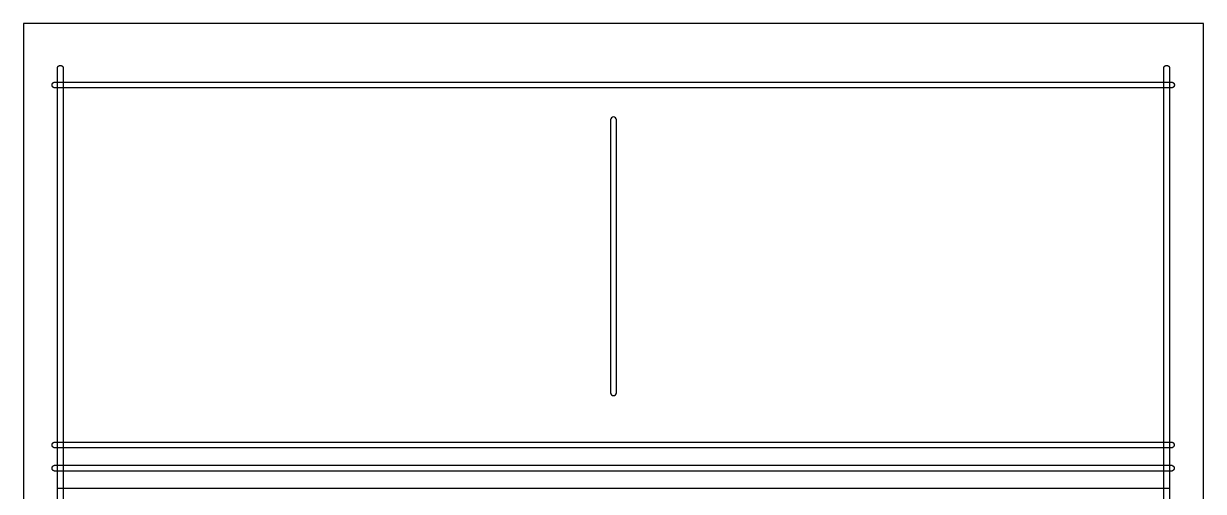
# Model space of a CAD drawing. Extents: x 0 to 1220, y 0 to 2440.
# Drawn here: x 0 to 1220, y 1957 to 2440 of the extents above; entities that cross this region are included whole.
import ezdxf

# ---------------------------------------------------------------- set-up
doc = ezdxf.new("R2010")
doc.units = 0
for name, color, linetype in [('CUT_6_12MM', 6, 'CONTINUOUS'), ('PLATTE_1220_2440', 7, 'CONTINUOUS'), ('POCKET_6__6MM', 4, 'CONTINUOUS')]:
    doc.layers.add(name, color=color, linetype=linetype)

msp = doc.modelspace()

# ---------------------------------------------------------------- linework, layer by layer
at = {"layer": 'CUT_6_12MM'}
for p, q in [((35, 2379.5), (1185, 2379.5)), ((35, 1959.5), (35, 2379.5)), ((1185, 2379.5), (1185, 1959.5)), ((1185, 1959.5), (35, 1959.5))]:
    msp.add_line(p, q, dxfattribs=at)
at = {"layer": 'PLATTE_1220_2440'}
for p, q in [((1220, 2440), (0, 2440)), ((0, 2440), (0, 0)), ((1220, 0), (1220, 2440))]:
    msp.add_line(p, q, dxfattribs=at)
at = {"layer": 'POCKET_6__6MM'}
for p, q in [((35, 2394.3), (35.1, 2394.4)), ((35, 2394.2), (35, 2394.3)), ((35, 2394.1), (35, 2394.2)), ((35, 2394), (35, 2394.1)), ((35, 2393.9), (35, 2394)), ((35, 2393.8), (35, 2393.9)), ((35, 1194.2), (35, 2393.8)), ((35.1, 2394.7), (35.2, 2394.8)), ((35.1, 2394.6), (35.1, 2394.7)), ((35.1, 2394.5), (35.1, 2394.6)), ((35.1, 2394.4), (35.1, 2394.5)), ((35.2, 2395), (35.3, 2395.1)), ((35.2, 2394.9), (35.2, 2395)), ((35.2, 2394.8), (35.2, 2394.9)), ((35.3, 2395.2), (35.4, 2395.3)), ((35.3, 2395.1), (35.3, 2395.2)), ((35.4, 2395.4), (35.5, 2395.5)), ((35.4, 2395.3), (35.4, 2395.4)), ((35.5, 2395.5), (35.5, 2395.6)), ((35.5, 2395.6), (35.6, 2395.6)), ((35.6, 2395.6), (35.7, 2395.7)), ((35.7, 2395.8), (35.8, 2395.9)), ((35.7, 2395.7), (35.7, 2395.8)), ((35.8, 2395.9), (35.9, 2395.9)), ((35.9, 2395.9), (36, 2396)), ((36, 2396.1), (36.1, 2396.2)), ((36, 2396), (36, 2396.1)), ((36.1, 2396.2), (36.2, 2396.2)), ((36.2, 2396.2), (36.3, 2396.3)), ((36.3, 2396.3), (36.4, 2396.3)), ((36.4, 2396.3), (36.4, 2396.4)), ((36.4, 2396.4), (36.5, 2396.4)), ((36.5, 2396.4), (36.6, 2396.5)), ((36.6, 2396.5), (36.7, 2396.5)), ((36.7, 2396.5), (36.8, 2396.6)), ((36.8, 2396.6), (36.9, 2396.6)), ((36.9, 2396.6), (37, 2396.7)), ((37, 2396.7), (37.1, 2396.7)), ((37.1, 2396.7), (37.2, 2396.7)), ((37.2, 2396.7), (37.3, 2396.7)), ((37.3, 2396.7), (37.4, 2396.8)), ((37.4, 2396.8), (37.5, 2396.8)), ((37.5, 2396.8), (37.6, 2396.8)), ((37.6, 2396.8), (37.7, 2396.8)), ((37.7, 2396.8), (37.8, 2396.8)), ((37.8, 2396.8), (37.9, 2396.8)), ((37.9, 2396.8), (38, 2396.8)), ((38, 2396.8), (38.1, 2396.8)), ((38.1, 2396.8), (38.2, 2396.8)), ((38.2, 2396.8), (38.3, 2396.8)), ((38.3, 2396.8), (38.4, 2396.8)), ((38.4, 2396.8), (38.5, 2396.8)), ((38.5, 2396.8), (38.6, 2396.8)), ((38.6, 2396.8), (38.7, 2396.7)), ((38.7, 2396.7), (38.8, 2396.7)), ((38.8, 2396.7), (38.9, 2396.7)), ((38.9, 2396.7), (39, 2396.7)), ((39, 2396.7), (39.1, 2396.6)), ((39.1, 2396.6), (39.2, 2396.6)), ((39.2, 2396.6), (39.3, 2396.5)), ((39.3, 2396.5), (39.4, 2396.5)), ((39.4, 2396.5), (39.5, 2396.4)), ((39.5, 2396.4), (39.6, 2396.4)), ((39.6, 2396.4), (39.6, 2396.3)), ((39.6, 2396.3), (39.7, 2396.3)), ((39.7, 2396.3), (39.8, 2396.2)), ((39.8, 2396.2), (39.9, 2396.2)), ((39.9, 2396.2), (40, 2396.1)), ((40, 2396.1), (40, 2396)), ((40, 2396), (40.1, 2395.9)), ((40.1, 2395.9), (40.2, 2395.9)), ((40.2, 2395.9), (40.3, 2395.8)), ((40.3, 2395.8), (40.3, 2395.7)), ((40.3, 2395.7), (40.4, 2395.6)), ((40.4, 2395.6), (40.5, 2395.6)), ((40.5, 2395.6), (40.5, 2395.5)), ((40.5, 2395.5), (40.6, 2395.4)), ((40.6, 2395.4), (40.6, 2395.3)), ((40.6, 2395.3), (40.7, 2395.2)), ((40.7, 2395.2), (40.7, 2395.1)), ((40.7, 2395.1), (40.8, 2395)), ((40.8, 2395), (40.8, 2394.9)), ((40.8, 2394.9), (40.8, 2394.8)), ((40.8, 2394.8), (40.9, 2394.7)), ((40.9, 2394.7), (40.9, 2394.6)), ((40.9, 2394.6), (40.9, 2394.5)), ((40.9, 2394.5), (40.9, 2394.4)), ((40.9, 2394.4), (41, 2394.3)), ((41, 2394.3), (41, 2394.2)), ((41, 2394.2), (41, 2394.1)), ((41, 2394.1), (41, 2394)), ((41, 2394), (41, 2393.9)), ((41, 2393.9), (41, 2393.8)), ((41, 2393.8), (41, 1194.2)), ((1179, 2394.3), (1179.1, 2394.4)), ((1179, 2394.2), (1179, 2394.3)), ((1179, 2394.1), (1179, 2394.2)), ((1179, 2394), (1179, 2394.1)), ((1179, 2393.9), (1179, 2394)), ((1179, 2393.8), (1179, 2393.9)), ((1179, 1194.2), (1179, 2393.8)), ((1179.1, 2394.7), (1179.2, 2394.8)), ((1179.1, 2394.6), (1179.1, 2394.7)), ((1179.1, 2394.5), (1179.1, 2394.6)), ((1179.1, 2394.4), (1179.1, 2394.5)), ((1179.2, 2395), (1179.3, 2395.1)), ((1179.2, 2394.9), (1179.2, 2395)), ((1179.2, 2394.8), (1179.2, 2394.9)), ((1179.3, 2395.2), (1179.4, 2395.3)), ((1179.3, 2395.1), (1179.3, 2395.2)), ((1179.4, 2395.4), (1179.5, 2395.5)), ((1179.4, 2395.3), (1179.4, 2395.4)), ((1179.5, 2395.5), (1179.5, 2395.6)), ((1179.5, 2395.6), (1179.6, 2395.6)), ((1179.6, 2395.6), (1179.7, 2395.7)), ((1179.7, 2395.8), (1179.8, 2395.9)), ((1179.7, 2395.7), (1179.7, 2395.8)), ((1179.8, 2395.9), (1179.9, 2395.9)), ((1179.9, 2395.9), (1180, 2396)), ((1180, 2396.1), (1180.1, 2396.2)), ((1180, 2396), (1180, 2396.1)), ((1180.1, 2396.2), (1180.2, 2396.2)), ((1180.2, 2396.2), (1180.3, 2396.3)), ((1180.3, 2396.3), (1180.4, 2396.3)), ((1180.4, 2396.3), (1180.4, 2396.4)), ((1180.4, 2396.4), (1180.5, 2396.4)), ((1180.5, 2396.4), (1180.6, 2396.5)), ((1180.6, 2396.5), (1180.7, 2396.5)), ((1180.7, 2396.5), (1180.8, 2396.6)), ((1180.8, 2396.6), (1180.9, 2396.6)), ((1180.9, 2396.6), (1181, 2396.7)), ((1181, 2396.7), (1181.1, 2396.7)), ((1181.1, 2396.7), (1181.2, 2396.7)), ((1181.2, 2396.7), (1181.3, 2396.7)), ((1181.3, 2396.7), (1181.4, 2396.8)), ((1181.4, 2396.8), (1181.5, 2396.8)), ((1181.5, 2396.8), (1181.6, 2396.8)), ((1181.6, 2396.8), (1181.7, 2396.8)), ((1181.7, 2396.8), (1181.8, 2396.8)), ((1181.8, 2396.8), (1181.9, 2396.8)), ((1181.9, 2396.8), (1182, 2396.8)), ((1182, 2396.8), (1182.1, 2396.8)), ((1182.1, 2396.8), (1182.2, 2396.8)), ((1182.2, 2396.8), (1182.3, 2396.8)), ((1182.3, 2396.8), (1182.4, 2396.8)), ((1182.4, 2396.8), (1182.5, 2396.8)), ((1182.5, 2396.8), (1182.6, 2396.8)), ((1182.6, 2396.8), (1182.7, 2396.7)), ((1182.7, 2396.7), (1182.8, 2396.7)), ((1182.8, 2396.7), (1182.9, 2396.7)), ((1182.9, 2396.7), (1183, 2396.7)), ((1183, 2396.7), (1183.1, 2396.6)), ((1183.1, 2396.6), (1183.2, 2396.6)), ((1183.2, 2396.6), (1183.3, 2396.5)), ((1183.3, 2396.5), (1183.4, 2396.5)), ((1183.4, 2396.5), (1183.5, 2396.4)), ((1183.5, 2396.4), (1183.6, 2396.4)), ((1183.6, 2396.4), (1183.6, 2396.3)), ((1183.6, 2396.3), (1183.7, 2396.3)), ((1183.7, 2396.3), (1183.8, 2396.2)), ((1183.8, 2396.2), (1183.9, 2396.2)), ((1183.9, 2396.2), (1184, 2396.1)), ((1184, 2396.1), (1184, 2396)), ((1184, 2396), (1184.1, 2395.9)), ((1184.1, 2395.9), (1184.2, 2395.9)), ((1184.2, 2395.9), (1184.3, 2395.8)), ((1184.3, 2395.8), (1184.3, 2395.7)), ((1184.3, 2395.7), (1184.4, 2395.6)), ((1184.4, 2395.6), (1184.5, 2395.6)), ((1184.5, 2395.6), (1184.5, 2395.5)), ((1184.5, 2395.5), (1184.6, 2395.4)), ((1184.6, 2395.4), (1184.6, 2395.3)), ((1184.6, 2395.3), (1184.7, 2395.2)), ((1184.7, 2395.2), (1184.7, 2395.1)), ((1184.7, 2395.1), (1184.8, 2395)), ((1184.8, 2395), (1184.8, 2394.9)), ((1184.8, 2394.9), (1184.8, 2394.8)), ((1184.8, 2394.8), (1184.9, 2394.7)), ((1184.9, 2394.7), (1184.9, 2394.6)), ((1184.9, 2394.6), (1184.9, 2394.5)), ((1184.9, 2394.5), (1184.9, 2394.4)), ((1184.9, 2394.4), (1185, 2394.3)), ((1185, 2394.3), (1185, 2394.2)), ((1185, 2394.2), (1185, 2394.1)), ((1185, 2394.1), (1185, 2394)), ((1185, 2394), (1185, 2393.9)), ((1185, 2393.9), (1185, 2393.8)), ((1185, 2393.8), (1185, 1194.2)), ((30.7, 2379), (30.8, 2379)), ((30.8, 2379), (30.9, 2379.1)), ((30.9, 2379.1), (31, 2379.2)), ((31, 2379.2), (31, 2379.2)), ((31, 2379.2), (31.1, 2379.2)), ((31.1, 2379.2), (31.2, 2379.3)), ((31.2, 2379.3), (31.3, 2379.3)), ((31.3, 2379.3), (31.4, 2379.4)), ((31.4, 2379.4), (31.5, 2379.4)), ((31.5, 2379.4), (31.6, 2379.4)), ((31.6, 2379.4), (31.7, 2379.5)), ((31.7, 2379.5), (31.8, 2379.5)), ((31.8, 2379.5), (31.9, 2379.5)), ((31.9, 2379.5), (32, 2379.5)), ((32, 2379.5), (32.1, 2379.5)), ((32.1, 2379.5), (32.2, 2379.5)), ((32.2, 2379.5), (32.3, 2379.5)), ((32.3, 2379.5), (32.4, 2379.5)), ((32.4, 2379.5), (1187, 2379.5)), ((1187, 2379.5), (1187.1, 2379.5)), ((1187.1, 2379.5), (1187.2, 2379.5)), ((1187.2, 2379.5), (1187.3, 2379.5)), ((1187.3, 2379.5), (1187.4, 2379.5)), ((1187.4, 2379.5), (1187.5, 2379.5)), ((1187.5, 2379.5), (1187.6, 2379.5)), ((1187.6, 2379.5), (1187.7, 2379.5)), ((1187.7, 2379.5), (1187.8, 2379.4)), ((1187.8, 2379.4), (1187.9, 2379.4)), ((1187.9, 2379.4), (1188, 2379.4)), ((1188, 2379.4), (1188.1, 2379.3)), ((1188.1, 2379.3), (1188.2, 2379.3)), ((1188.2, 2379.3), (1188.3, 2379.2)), ((1188.3, 2379.2), (1188.4, 2379.2)), ((1188.4, 2379.2), (1188.5, 2379.1)), ((1188.5, 2379.1), (1188.6, 2379.1)), ((1188.6, 2379.1), (1188.7, 2379)), ((1188.7, 2379), (1188.7, 2379)), ((29.4, 2376.8), (29.5, 2376.9)), ((29.4, 2376.7), (29.4, 2376.8)), ((29.4, 2376.6), (29.4, 2376.7)), ((29.4, 2376.5), (29.4, 2376.6)), ((29.4, 2376.4), (29.4, 2376.5)), ((29.4, 2376.3), (29.4, 2376.4)), ((29.4, 2376.2), (29.4, 2376.3)), ((29.5, 2376.1), (29.4, 2376.2)), ((29.5, 2377.3), (29.6, 2377.4)), ((29.5, 2377.2), (29.5, 2377.3)), ((29.5, 2377.1), (29.5, 2377.2)), ((29.5, 2377), (29.5, 2377.1)), ((29.5, 2376.9), (29.5, 2377)), ((29.5, 2376), (29.5, 2376.1)), ((29.5, 2375.9), (29.5, 2376)), ((29.5, 2375.8), (29.5, 2375.9)), ((29.5, 2375.7), (29.5, 2375.8)), ((29.6, 2375.6), (29.5, 2375.7)), ((29.6, 2377.6), (29.7, 2377.7)), ((29.6, 2377.5), (29.6, 2377.6)), ((29.6, 2377.4), (29.6, 2377.5)), ((29.6, 2375.5), (29.6, 2375.6)), ((29.6, 2375.4), (29.6, 2375.5)), ((29.7, 2375.3), (29.6, 2375.4)), ((29.7, 2377.8), (29.8, 2377.9)), ((29.7, 2377.7), (29.7, 2377.8)), ((29.7, 2375.2), (29.7, 2375.3)), ((29.8, 2375.2), (29.7, 2375.2)), ((29.8, 2378), (29.9, 2378.1)), ((29.8, 2377.9), (29.8, 2378)), ((29.8, 2375.1), (29.8, 2375.2)), ((29.9, 2375), (29.8, 2375.1)), ((29.9, 2378.2), (30, 2378.3)), ((29.9, 2378.1), (29.9, 2378.2)), ((29.9, 2374.9), (29.9, 2375)), ((30, 2374.8), (29.9, 2374.9)), ((30, 2378.3), (30, 2378.4)), ((30, 2378.4), (30.1, 2378.4)), ((30, 2374.7), (30, 2374.8)), ((30.1, 2374.6), (30, 2374.7)), ((30.1, 2378.4), (30.2, 2378.5)), ((30.2, 2374.6), (30.1, 2374.6)), ((30.2, 2378.6), (30.3, 2378.7)), ((30.2, 2378.5), (30.2, 2378.6)), ((30.2, 2374.5), (30.2, 2374.6)), ((30.3, 2374.4), (30.2, 2374.5)), ((30.3, 2378.7), (30.4, 2378.7)), ((30.4, 2374.3), (30.3, 2374.4)), ((30.4, 2378.7), (30.5, 2378.8)), ((30.5, 2374.3), (30.4, 2374.3)), ((30.5, 2378.8), (30.5, 2378.9)), ((30.5, 2378.9), (30.6, 2378.9)), ((30.5, 2374.2), (30.5, 2374.3)), ((30.6, 2374.1), (30.5, 2374.2)), ((30.6, 2378.9), (30.7, 2379)), ((30.7, 2374.1), (30.6, 2374.1)), ((30.8, 2374), (30.7, 2374.1)), ((30.9, 2374), (30.8, 2374)), ((31, 2373.9), (30.9, 2374)), ((31.1, 2373.8), (31, 2373.9)), ((31, 2373.9), (31, 2373.9)), ((31.2, 2373.8), (31.1, 2373.8)), ((31.3, 2373.7), (31.2, 2373.8)), ((31.4, 2373.7), (31.3, 2373.7)), ((31.5, 2373.7), (31.4, 2373.7)), ((31.6, 2373.6), (31.5, 2373.7)), ((31.7, 2373.6), (31.6, 2373.6)), ((31.8, 2373.6), (31.7, 2373.6)), ((31.9, 2373.6), (31.8, 2373.6)), ((32, 2373.6), (31.9, 2373.6)), ((32.1, 2373.6), (32, 2373.6)), ((32.2, 2373.5), (32.1, 2373.6)), ((32.3, 2373.5), (32.2, 2373.5)), ((32.4, 2373.5), (32.3, 2373.5)), ((1187, 2373.5), (32.4, 2373.5)), ((1187.1, 2373.5), (1187, 2373.5)), ((1187.2, 2373.5), (1187.1, 2373.5)), ((1187.3, 2373.6), (1187.2, 2373.5)), ((1187.4, 2373.6), (1187.3, 2373.6)), ((1187.5, 2373.6), (1187.4, 2373.6)), ((1187.6, 2373.6), (1187.5, 2373.6)), ((1187.7, 2373.6), (1187.6, 2373.6)), ((1187.8, 2373.7), (1187.7, 2373.6)), ((1187.9, 2373.7), (1187.8, 2373.7)), ((1188, 2373.7), (1187.9, 2373.7)), ((1188.1, 2373.8), (1188, 2373.7)), ((1188.2, 2373.8), (1188.1, 2373.8)), ((1188.3, 2373.8), (1188.2, 2373.8)), ((1188.4, 2373.9), (1188.3, 2373.8)), ((1188.5, 2373.9), (1188.4, 2373.9)), ((1188.6, 2374), (1188.5, 2373.9)), ((1188.7, 2374), (1188.6, 2374)), ((1188.7, 2379), (1188.8, 2378.9)), ((1188.8, 2374.2), (1188.7, 2374.1)), ((1188.7, 2374.1), (1188.7, 2374)), ((1188.8, 2378.9), (1188.9, 2378.9)), ((1188.9, 2374.2), (1188.8, 2374.2)), ((1188.9, 2378.9), (1189, 2378.8)), ((1189, 2374.3), (1188.9, 2374.2)), ((1189, 2378.8), (1189.1, 2378.7)), ((1189.1, 2374.4), (1189, 2374.3)), ((1189.1, 2378.7), (1189.1, 2378.6)), ((1189.1, 2378.6), (1189.2, 2378.6)), ((1189.2, 2374.5), (1189.1, 2374.4)), ((1189.1, 2374.4), (1189.1, 2374.4)), ((1189.2, 2378.6), (1189.3, 2378.5)), ((1189.3, 2374.6), (1189.2, 2374.5)), ((1189.3, 2378.5), (1189.3, 2378.4)), ((1189.3, 2378.4), (1189.4, 2378.3)), ((1189.4, 2374.7), (1189.3, 2374.7)), ((1189.3, 2374.7), (1189.3, 2374.6)), ((1189.4, 2378.3), (1189.5, 2378.2)), ((1189.5, 2374.8), (1189.4, 2374.7)), ((1189.5, 2378.2), (1189.5, 2378.2)), ((1189.5, 2378.2), (1189.6, 2378.1)), ((1189.6, 2375), (1189.5, 2374.9)), ((1189.5, 2374.9), (1189.5, 2374.8)), ((1189.6, 2378.1), (1189.6, 2378)), ((1189.6, 2378), (1189.7, 2377.9)), ((1189.7, 2375.2), (1189.6, 2375.1)), ((1189.6, 2375.1), (1189.6, 2375)), ((1189.7, 2377.9), (1189.7, 2377.8)), ((1189.7, 2377.8), (1189.8, 2377.7)), ((1189.8, 2375.4), (1189.7, 2375.3)), ((1189.7, 2375.3), (1189.7, 2375.2)), ((1189.8, 2377.7), (1189.8, 2377.6)), ((1189.8, 2377.6), (1189.8, 2377.5)), ((1189.8, 2377.5), (1189.9, 2377.4)), ((1189.9, 2375.7), (1189.8, 2375.6)), ((1189.8, 2375.6), (1189.8, 2375.5)), ((1189.8, 2375.5), (1189.8, 2375.4)), ((1189.9, 2377.4), (1189.9, 2377.3)), ((1189.9, 2377.3), (1189.9, 2377.2)), ((1189.9, 2377.2), (1189.9, 2377.1)), ((1189.9, 2377.1), (1190, 2377)), ((1190, 2376.1), (1189.9, 2376)), ((1189.9, 2376), (1189.9, 2375.9)), ((1189.9, 2375.9), (1189.9, 2375.8)), ((1189.9, 2375.8), (1189.9, 2375.7)), ((1190, 2377), (1190, 2376.9)), ((1190, 2376.9), (1190, 2376.8)), ((1190, 2376.8), (1190, 2376.7)), ((1190, 2376.7), (1190, 2376.6)), ((1190, 2376.6), (1190, 2376.5)), ((1190, 2376.5), (1190, 2376.4)), ((1190, 2376.4), (1190, 2376.3)), ((1190, 2376.3), (1190, 2376.2)), ((1190, 2376.2), (1190, 2376.1)), ((607, 2340.5), (607, 2058.5)), ((613, 2058.5), (613, 2340.5)), ((29.4, 2004.8), (29.5, 2004.9)), ((29.4, 2004.7), (29.4, 2004.8)), ((29.4, 2004.6), (29.4, 2004.7)), ((29.4, 2004.5), (29.4, 2004.6)), ((29.4, 2004.4), (29.4, 2004.5)), ((29.4, 2004.3), (29.4, 2004.4)), ((29.4, 2004.2), (29.4, 2004.3)), ((29.5, 2004.1), (29.4, 2004.2)), ((29.5, 2005.3), (29.6, 2005.4)), ((29.5, 2005.2), (29.5, 2005.3)), ((29.5, 2005.1), (29.5, 2005.2)), ((29.5, 2005), (29.5, 2005.1)), ((29.5, 2004.9), (29.5, 2005)), ((29.5, 2004), (29.5, 2004.1)), ((29.5, 2003.9), (29.5, 2004)), ((29.5, 2003.8), (29.5, 2003.9)), ((29.5, 2003.7), (29.5, 2003.8)), ((29.6, 2003.6), (29.5, 2003.7)), ((29.6, 2005.6), (29.7, 2005.7)), ((29.6, 2005.5), (29.6, 2005.6)), ((29.6, 2005.4), (29.6, 2005.5)), ((29.6, 2003.5), (29.6, 2003.6)), ((29.6, 2003.4), (29.6, 2003.5)), ((29.7, 2003.3), (29.6, 2003.4)), ((29.7, 2005.8), (29.8, 2005.9)), ((29.7, 2005.7), (29.7, 2005.8)), ((29.7, 2003.2), (29.7, 2003.3)), ((29.8, 2003.2), (29.7, 2003.2)), ((29.8, 2006), (29.9, 2006.1)), ((29.8, 2005.9), (29.8, 2006)), ((29.8, 2003.1), (29.8, 2003.2)), ((29.9, 2003), (29.8, 2003.1)), ((29.9, 2006.2), (30, 2006.3)), ((29.9, 2006.1), (29.9, 2006.2)), ((29.9, 2002.9), (29.9, 2003)), ((30, 2002.8), (29.9, 2002.9)), ((30, 2006.3), (30, 2006.4)), ((30, 2006.4), (30.1, 2006.4)), ((30, 2002.7), (30, 2002.8)), ((30.1, 2002.6), (30, 2002.7)), ((30.1, 2006.4), (30.2, 2006.5)), ((30.2, 2002.6), (30.1, 2002.6)), ((30.2, 2006.6), (30.3, 2006.7)), ((30.2, 2006.5), (30.2, 2006.6)), ((30.2, 2002.5), (30.2, 2002.6)), ((30.3, 2002.4), (30.2, 2002.5)), ((30.3, 2006.7), (30.4, 2006.7)), ((30.4, 2002.3), (30.3, 2002.4)), ((30.4, 2006.7), (30.5, 2006.8)), ((30.5, 2002.3), (30.4, 2002.3)), ((30.5, 2006.8), (30.5, 2006.9)), ((30.5, 2006.9), (30.6, 2006.9)), ((30.5, 2002.2), (30.5, 2002.3)), ((30.6, 2002.1), (30.5, 2002.2)), ((30.6, 2006.9), (30.7, 2007)), ((30.7, 2002.1), (30.6, 2002.1)), ((30.7, 2007), (30.8, 2007)), ((30.8, 2002), (30.7, 2002.1)), ((30.8, 2007), (30.9, 2007.1)), ((30.9, 2002), (30.8, 2002)), ((30.9, 2007.1), (31, 2007.2)), ((31, 2001.9), (30.9, 2002)), ((31, 2007.2), (31, 2007.2)), ((31, 2007.2), (31.1, 2007.2)), ((31.1, 2001.8), (31, 2001.9)), ((31, 2001.9), (31, 2001.9)), ((31.1, 2007.2), (31.2, 2007.3)), ((31.2, 2001.8), (31.1, 2001.8)), ((31.2, 2007.3), (31.3, 2007.3)), ((31.3, 2001.7), (31.2, 2001.8)), ((31.3, 2007.3), (31.4, 2007.4)), ((31.4, 2001.7), (31.3, 2001.7)), ((31.4, 2007.4), (31.5, 2007.4)), ((31.5, 2001.7), (31.4, 2001.7)), ((31.5, 2007.4), (31.6, 2007.4)), ((31.6, 2001.6), (31.5, 2001.7)), ((31.6, 2007.4), (31.7, 2007.5)), ((31.7, 2001.6), (31.6, 2001.6)), ((31.7, 2007.5), (31.8, 2007.5)), ((31.8, 2001.6), (31.7, 2001.6)), ((31.8, 2007.5), (31.9, 2007.5)), ((31.9, 2001.6), (31.8, 2001.6)), ((31.9, 2007.5), (32, 2007.5)), ((32, 2001.6), (31.9, 2001.6)), ((32, 2007.5), (32.1, 2007.5)), ((32.1, 2001.6), (32, 2001.6)), ((32.1, 2007.5), (32.2, 2007.5)), ((32.2, 2001.5), (32.1, 2001.6)), ((32.2, 2007.5), (32.3, 2007.5)), ((32.3, 2001.5), (32.2, 2001.5)), ((32.3, 2007.5), (32.4, 2007.5)), ((32.4, 2001.5), (32.3, 2001.5)), ((32.4, 2007.5), (1186.8, 2007.5)), ((1186.8, 2001.5), (32.4, 2001.5)), ((1186.8, 2007.5), (1186.9, 2007.5)), ((1186.9, 2001.5), (1186.8, 2001.5)), ((1186.9, 2007.5), (1187, 2007.5)), ((1187, 2001.5), (1186.9, 2001.5)), ((1187, 2007.5), (1187.1, 2007.5)), ((1187.1, 2001.6), (1187, 2001.5)), ((1187.1, 2007.5), (1187.2, 2007.5)), ((1187.2, 2001.6), (1187.1, 2001.6)), ((1187.2, 2007.5), (1187.3, 2007.5)), ((1187.3, 2001.6), (1187.2, 2001.6)), ((1187.3, 2007.5), (1187.4, 2007.5)), ((1187.4, 2001.6), (1187.3, 2001.6)), ((1187.4, 2007.5), (1187.5, 2007.5)), ((1187.5, 2001.6), (1187.4, 2001.6)), ((1187.5, 2007.5), (1187.6, 2007.4)), ((1187.6, 2001.7), (1187.5, 2001.6)), ((1187.6, 2007.4), (1187.7, 2007.4)), ((1187.7, 2001.7), (1187.6, 2001.7)), ((1187.7, 2007.4), (1187.8, 2007.4)), ((1187.8, 2001.7), (1187.7, 2001.7)), ((1187.8, 2007.4), (1187.9, 2007.3)), ((1187.9, 2001.8), (1187.8, 2001.7)), ((1187.9, 2007.3), (1188, 2007.3)), ((1188, 2001.8), (1187.9, 2001.8)), ((1188, 2007.3), (1188.1, 2007.2)), ((1188.1, 2001.8), (1188, 2001.8)), ((1188.1, 2007.2), (1188.2, 2007.2)), ((1188.2, 2001.9), (1188.1, 2001.8)), ((1188.2, 2007.2), (1188.2, 2007.1)), ((1188.2, 2007.1), (1188.3, 2007.1)), ((1188.3, 2002), (1188.2, 2001.9)), ((1188.2, 2001.9), (1188.2, 2001.9)), ((1188.3, 2007.1), (1188.4, 2007)), ((1188.4, 2002), (1188.3, 2002)), ((1188.4, 2007), (1188.5, 2007)), ((1188.5, 2002.1), (1188.4, 2002)), ((1188.5, 2007), (1188.6, 2006.9)), ((1188.6, 2002.2), (1188.5, 2002.1)), ((1188.6, 2006.9), (1188.7, 2006.9)), ((1188.7, 2002.2), (1188.6, 2002.2)), ((1188.7, 2006.9), (1188.7, 2006.8)), ((1188.7, 2006.8), (1188.8, 2006.7)), ((1188.8, 2002.4), (1188.7, 2002.3)), ((1188.7, 2002.3), (1188.7, 2002.2)), ((1188.8, 2006.7), (1188.9, 2006.6)), ((1188.9, 2002.4), (1188.8, 2002.4)), ((1188.9, 2006.6), (1189, 2006.6)), ((1189, 2002.5), (1188.9, 2002.4)), ((1189, 2006.6), (1189, 2006.5)), ((1189, 2006.5), (1189.1, 2006.4)), ((1189.1, 2002.7), (1189, 2002.6)), ((1189, 2002.6), (1189, 2002.5)), ((1189.1, 2006.4), (1189.2, 2006.3)), ((1189.2, 2002.7), (1189.1, 2002.7)), ((1189.2, 2006.3), (1189.2, 2006.2)), ((1189.2, 2006.2), (1189.3, 2006.2)), ((1189.3, 2002.9), (1189.2, 2002.8)), ((1189.2, 2002.8), (1189.2, 2002.7)), ((1189.3, 2006.2), (1189.3, 2006.1)), ((1189.3, 2006.1), (1189.4, 2006)), ((1189.4, 2003.1), (1189.3, 2003)), ((1189.3, 2003), (1189.3, 2002.9)), ((1189.4, 2006), (1189.4, 2005.9)), ((1189.4, 2005.9), (1189.5, 2005.8)), ((1189.5, 2003.3), (1189.4, 2003.2)), ((1189.4, 2003.2), (1189.4, 2003.1)), ((1189.5, 2005.8), (1189.5, 2005.7)), ((1189.5, 2005.7), (1189.6, 2005.6)), ((1189.6, 2003.5), (1189.5, 2003.4)), ((1189.5, 2003.4), (1189.5, 2003.3)), ((1189.6, 2005.6), (1189.6, 2005.5)), ((1189.6, 2005.5), (1189.6, 2005.4)), ((1189.6, 2005.4), (1189.7, 2005.3)), ((1189.7, 2003.8), (1189.6, 2003.7)), ((1189.6, 2003.7), (1189.6, 2003.6)), ((1189.6, 2003.6), (1189.6, 2003.5)), ((1189.7, 2005.3), (1189.7, 2005.2)), ((1189.7, 2005.2), (1189.7, 2005.1)), ((1189.7, 2005.1), (1189.7, 2005)), ((1189.7, 2005), (1189.7, 2004.9)), ((1189.7, 2004.9), (1189.7, 2004.8)), ((1189.7, 2004.8), (1189.8, 2004.7)), ((1189.8, 2004.4), (1189.7, 2004.3)), ((1189.7, 2004.3), (1189.7, 2004.2)), ((1189.7, 2004.2), (1189.7, 2004.1)), ((1189.7, 2004.1), (1189.7, 2004)), ((1189.7, 2004), (1189.7, 2003.9)), ((1189.7, 2003.9), (1189.7, 2003.8)), ((1189.8, 2004.7), (1189.8, 2004.6)), ((1189.8, 2004.6), (1189.8, 2004.5)), ((1189.8, 2004.5), (1189.8, 2004.4)), ((29.4, 1980.8), (29.5, 1980.9)), ((29.4, 1980.7), (29.4, 1980.8)), ((29.4, 1980.6), (29.4, 1980.7)), ((29.4, 1980.5), (29.4, 1980.6)), ((29.4, 1980.4), (29.4, 1980.5)), ((29.4, 1980.3), (29.4, 1980.4)), ((29.4, 1980.2), (29.4, 1980.3)), ((29.5, 1980.1), (29.4, 1980.2)), ((29.5, 1981.3), (29.6, 1981.4)), ((29.5, 1981.2), (29.5, 1981.3)), ((29.5, 1981.1), (29.5, 1981.2)), ((29.5, 1981), (29.5, 1981.1)), ((29.5, 1980.9), (29.5, 1981)), ((29.5, 1980), (29.5, 1980.1)), ((29.5, 1979.9), (29.5, 1980)), ((29.5, 1979.8), (29.5, 1979.9)), ((29.5, 1979.7), (29.5, 1979.8)), ((29.6, 1979.6), (29.5, 1979.7)), ((29.6, 1981.6), (29.7, 1981.7)), ((29.6, 1981.5), (29.6, 1981.6)), ((29.6, 1981.4), (29.6, 1981.5)), ((29.6, 1979.5), (29.6, 1979.6)), ((29.6, 1979.4), (29.6, 1979.5)), ((29.7, 1979.3), (29.6, 1979.4)), ((29.7, 1981.8), (29.8, 1981.9)), ((29.7, 1981.7), (29.7, 1981.8)), ((29.7, 1979.2), (29.7, 1979.3)), ((29.8, 1979.2), (29.7, 1979.2)), ((29.8, 1982), (29.9, 1982.1)), ((29.8, 1981.9), (29.8, 1982)), ((29.8, 1979.1), (29.8, 1979.2)), ((29.9, 1979), (29.8, 1979.1)), ((29.9, 1982.2), (30, 1982.3)), ((29.9, 1982.1), (29.9, 1982.2)), ((29.9, 1978.9), (29.9, 1979)), ((30, 1978.8), (29.9, 1978.9)), ((30, 1982.3), (30, 1982.4)), ((30, 1982.4), (30.1, 1982.4)), ((30, 1978.7), (30, 1978.8)), ((30.1, 1978.6), (30, 1978.7)), ((30.1, 1982.4), (30.2, 1982.5)), ((30.2, 1978.6), (30.1, 1978.6)), ((30.2, 1982.6), (30.3, 1982.7)), ((30.2, 1982.5), (30.2, 1982.6)), ((30.2, 1978.5), (30.2, 1978.6)), ((30.3, 1978.4), (30.2, 1978.5)), ((30.3, 1982.7), (30.4, 1982.7)), ((30.4, 1978.3), (30.3, 1978.4)), ((30.4, 1982.7), (30.5, 1982.8)), ((30.5, 1978.3), (30.4, 1978.3)), ((30.5, 1982.8), (30.5, 1982.9)), ((30.5, 1982.9), (30.6, 1982.9)), ((30.5, 1978.2), (30.5, 1978.3)), ((30.6, 1978.1), (30.5, 1978.2)), ((30.6, 1982.9), (30.7, 1983)), ((30.7, 1978.1), (30.6, 1978.1)), ((30.7, 1983), (30.8, 1983)), ((30.8, 1978), (30.7, 1978.1)), ((30.8, 1983), (30.9, 1983.1)), ((30.9, 1978), (30.8, 1978)), ((30.9, 1983.1), (31, 1983.2)), ((31, 1977.9), (30.9, 1978)), ((31, 1983.2), (31, 1983.2)), ((31, 1983.2), (31.1, 1983.2)), ((31.1, 1977.8), (31, 1977.9)), ((31, 1977.9), (31, 1977.9)), ((31.1, 1983.2), (31.2, 1983.3)), ((31.2, 1977.8), (31.1, 1977.8)), ((31.2, 1983.3), (31.3, 1983.3)), ((31.3, 1977.7), (31.2, 1977.8)), ((31.3, 1983.3), (31.4, 1983.4)), ((31.4, 1977.7), (31.3, 1977.7)), ((31.4, 1983.4), (31.5, 1983.4)), ((31.5, 1977.7), (31.4, 1977.7)), ((31.5, 1983.4), (31.6, 1983.4)), ((31.6, 1977.6), (31.5, 1977.7)), ((31.6, 1983.4), (31.7, 1983.5)), ((31.7, 1977.6), (31.6, 1977.6)), ((31.7, 1983.5), (31.8, 1983.5)), ((31.8, 1977.6), (31.7, 1977.6)), ((31.8, 1983.5), (31.9, 1983.5)), ((31.9, 1977.6), (31.8, 1977.6)), ((31.9, 1983.5), (32, 1983.5)), ((32, 1977.6), (31.9, 1977.6)), ((32, 1983.5), (32.1, 1983.5)), ((32.1, 1977.6), (32, 1977.6)), ((32.1, 1983.5), (32.2, 1983.5)), ((32.2, 1977.5), (32.1, 1977.6)), ((32.2, 1983.5), (32.3, 1983.5)), ((32.3, 1977.5), (32.2, 1977.5)), ((32.3, 1983.5), (32.4, 1983.5)), ((32.4, 1977.5), (32.3, 1977.5)), ((32.4, 1983.5), (1186.8, 1983.5)), ((1186.8, 1977.5), (32.4, 1977.5)), ((1186.8, 1983.5), (1186.9, 1983.5)), ((1186.9, 1977.5), (1186.8, 1977.5)), ((1186.9, 1983.5), (1187, 1983.5)), ((1187, 1977.5), (1186.9, 1977.5)), ((1187, 1983.5), (1187.1, 1983.5)), ((1187.1, 1977.6), (1187, 1977.5)), ((1187.1, 1983.5), (1187.2, 1983.5)), ((1187.2, 1977.6), (1187.1, 1977.6)), ((1187.2, 1983.5), (1187.3, 1983.5)), ((1187.3, 1977.6), (1187.2, 1977.6)), ((1187.3, 1983.5), (1187.4, 1983.5)), ((1187.4, 1977.6), (1187.3, 1977.6)), ((1187.4, 1983.5), (1187.5, 1983.5)), ((1187.5, 1977.6), (1187.4, 1977.6)), ((1187.5, 1983.5), (1187.6, 1983.4)), ((1187.6, 1977.7), (1187.5, 1977.6)), ((1187.6, 1983.4), (1187.7, 1983.4)), ((1187.7, 1977.7), (1187.6, 1977.7)), ((1187.7, 1983.4), (1187.8, 1983.4)), ((1187.8, 1977.7), (1187.7, 1977.7)), ((1187.8, 1983.4), (1187.9, 1983.3)), ((1187.9, 1977.8), (1187.8, 1977.7)), ((1187.9, 1983.3), (1188, 1983.3)), ((1188, 1977.8), (1187.9, 1977.8)), ((1188, 1983.3), (1188.1, 1983.2)), ((1188.1, 1977.8), (1188, 1977.8)), ((1188.1, 1983.2), (1188.2, 1983.2)), ((1188.2, 1977.9), (1188.1, 1977.8)), ((1188.2, 1983.2), (1188.2, 1983.1)), ((1188.2, 1983.1), (1188.3, 1983.1)), ((1188.3, 1978), (1188.2, 1977.9)), ((1188.2, 1977.9), (1188.2, 1977.9)), ((1188.3, 1983.1), (1188.4, 1983)), ((1188.4, 1978), (1188.3, 1978)), ((1188.4, 1983), (1188.5, 1983)), ((1188.5, 1978.1), (1188.4, 1978)), ((1188.5, 1983), (1188.6, 1982.9)), ((1188.6, 1978.2), (1188.5, 1978.1)), ((1188.6, 1982.9), (1188.7, 1982.9)), ((1188.7, 1978.2), (1188.6, 1978.2)), ((1188.7, 1982.9), (1188.7, 1982.8)), ((1188.7, 1982.8), (1188.8, 1982.7)), ((1188.8, 1978.4), (1188.7, 1978.3)), ((1188.7, 1978.3), (1188.7, 1978.2)), ((1188.8, 1982.7), (1188.9, 1982.6)), ((1188.9, 1978.4), (1188.8, 1978.4)), ((1188.9, 1982.6), (1189, 1982.6)), ((1189, 1978.5), (1188.9, 1978.4)), ((1189, 1982.6), (1189, 1982.5)), ((1189, 1982.5), (1189.1, 1982.4)), ((1189.1, 1978.7), (1189, 1978.6)), ((1189, 1978.6), (1189, 1978.5)), ((1189.1, 1982.4), (1189.2, 1982.3)), ((1189.2, 1978.7), (1189.1, 1978.7)), ((1189.2, 1982.3), (1189.2, 1982.2)), ((1189.2, 1982.2), (1189.3, 1982.2)), ((1189.3, 1978.9), (1189.2, 1978.8)), ((1189.2, 1978.8), (1189.2, 1978.7)), ((1189.3, 1982.2), (1189.3, 1982.1)), ((1189.3, 1982.1), (1189.4, 1982)), ((1189.4, 1979.1), (1189.3, 1979)), ((1189.3, 1979), (1189.3, 1978.9)), ((1189.4, 1982), (1189.4, 1981.9)), ((1189.4, 1981.9), (1189.5, 1981.8)), ((1189.5, 1979.3), (1189.4, 1979.2)), ((1189.4, 1979.2), (1189.4, 1979.1)), ((1189.5, 1981.8), (1189.5, 1981.7)), ((1189.5, 1981.7), (1189.6, 1981.6)), ((1189.6, 1979.5), (1189.5, 1979.4)), ((1189.5, 1979.4), (1189.5, 1979.3)), ((1189.6, 1981.6), (1189.6, 1981.5)), ((1189.6, 1981.5), (1189.6, 1981.4)), ((1189.6, 1981.4), (1189.7, 1981.3)), ((1189.7, 1979.8), (1189.6, 1979.7)), ((1189.6, 1979.7), (1189.6, 1979.6)), ((1189.6, 1979.6), (1189.6, 1979.5)), ((1189.7, 1981.3), (1189.7, 1981.2)), ((1189.7, 1981.2), (1189.7, 1981.1)), ((1189.7, 1981.1), (1189.7, 1981)), ((1189.7, 1981), (1189.7, 1980.9)), ((1189.7, 1980.9), (1189.7, 1980.8)), ((1189.7, 1980.8), (1189.8, 1980.7)), ((1189.8, 1980.4), (1189.7, 1980.3)), ((1189.7, 1980.3), (1189.7, 1980.2)), ((1189.7, 1980.2), (1189.7, 1980.1)), ((1189.7, 1980.1), (1189.7, 1980)), ((1189.7, 1980), (1189.7, 1979.9)), ((1189.7, 1979.9), (1189.7, 1979.8)), ((1189.8, 1980.7), (1189.8, 1980.6)), ((1189.8, 1980.6), (1189.8, 1980.5)), ((1189.8, 1980.5), (1189.8, 1980.4))]:
    msp.add_line(p, q, dxfattribs=at)
for centre, start, end in [((610, 2340.5), 90, 180), ((610, 2340.5), 0, 90), ((610, 2058.5), 180, 270), ((610, 2058.5), 270, 360)]:
    msp.add_arc(centre, 3, start, end, dxfattribs=at)

doc.saveas('drawing.dxf')
